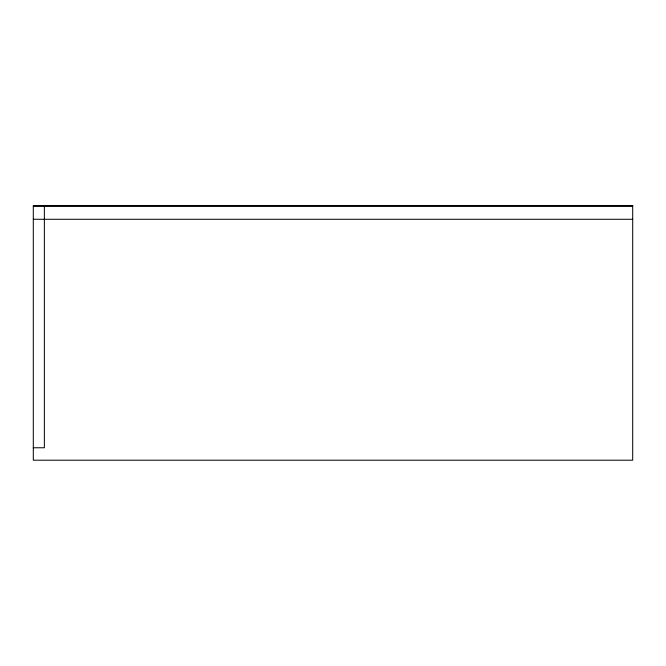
<?xml version="1.0" encoding="UTF-8"?>
<svg xmlns="http://www.w3.org/2000/svg" width="666" height="666" viewBox="0 0 666 666"><rect width="100%" height="100%" fill="white"/><g stroke="black" fill="none" stroke-linecap="round" stroke-linejoin="round"><path stroke-width="1" d="M33.3 206.135L632.7 206.135M33.3 219.272L632.7 219.272M33.3 447.76L44.364 447.76L44.364 206.135M632.7 205.794L33.3 205.794L33.3 460.206L632.7 460.206L632.7 205.794"/></g></svg>
